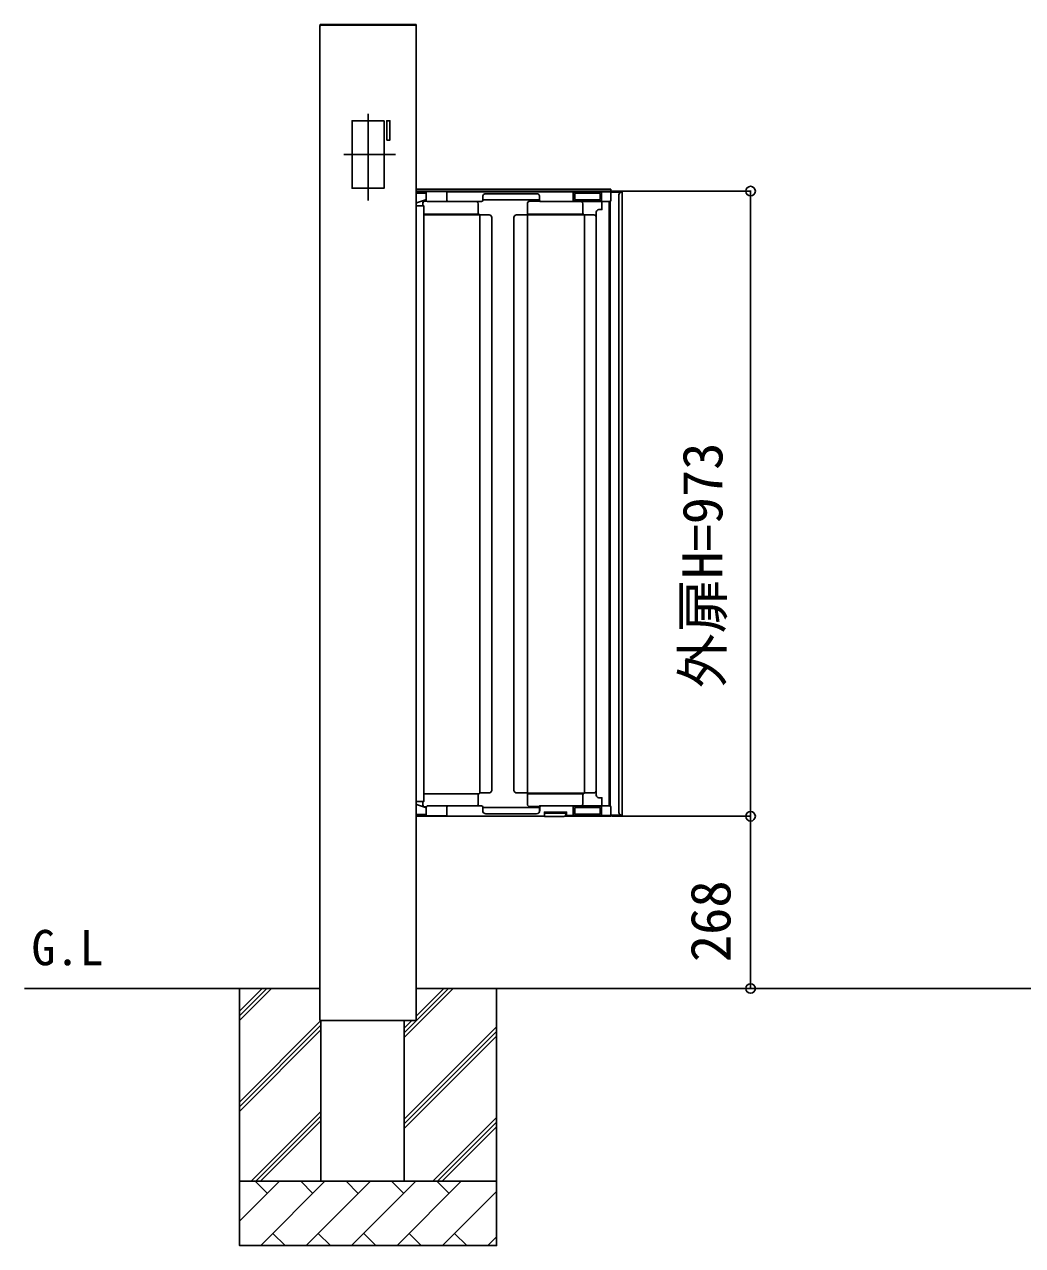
# Model space of a CAD drawing. Units: millimetres, scale not verified. Extents: x -4375 to 4375, y -6498 to 6471.
# Drawn here: x 333 to 1886, y -157 to 1743 of the extents above; entities that cross this region are included whole.
import ezdxf
from ezdxf.enums import TextEntityAlignment as Align

# ---------------------------------------------------------------- set-up
doc = ezdxf.new("R2010")
doc.units = ezdxf.units.MM
doc.header["$LTSCALE"] = 30
for name, color, linetype in [('0-1_USER1', 3, 'Continuous'), ('0-2_YKK_A1', 4, 'Continuous'), ('0-3_YKK_D', 6, 'Continuous')]:
    doc.layers.add(name, color=color, linetype=linetype)
doc.styles.add('ＭＳ ゴシック', font='')
doc.styles.get('ＭＳ ゴシック').set_extended_font_data('MS Gothic')

msp = doc.modelspace()

# ---------------------------------------------------------------- linework, layer by layer
at = {"layer": '0-2_YKK_A1'}
for p, q in [((792.45, 1740.62), (792.45, 192.72)), ((793.55, 1740.62), (792.45, 1740.62)), ((794.95, 1742.12), (792.95, 1742.12)), ((793.55, 1741.72), (793.55, 1741.12)), ((794.26, 1741.72), (793.55, 1741.72)), ((793.77, 1741.12), (793.55, 1741.12)), ((941.6, 1741.72), (794.26, 1741.72)), ((794.95, 1742.72), (940.6, 1742.72)), ((794.95, 1742.72), (794.95, 1742.12)), ((794.95, 1742.12), (940.6, 1742.12)), ((798.05, 1742.12), (798.05, 1741.72)), ((806.05, 1742.12), (806.05, 1741.72)), ((923.05, 1742.12), (923.05, 1741.72)), ((940.6, 1742.72), (941.6, 1742.72)), ((940.6, 1742.12), (940.6, 1742.72)), ((941.6, 1741.72), (941.6, 1740.62)), ((942.45, 1740.62), (941.6, 1740.62)), ((942.45, 192.72), (942.45, 1740.62)), ((867.45, 1468.7), (867.45, 1603.74)), ((910.07, 1540.22), (829.83, 1540.22)), ((942.45, 1486.32), (1245.2, 1486.32)), ((942.45, 1483.32), (986.97, 1483.32)), ((942.45, 1482.72), (986.97, 1482.72)), ((949.53, 1482.12), (942.45, 1482.12)), ((949.53, 1482.12), (950.61, 1482.12)), ((957.56, 1482.12), (950.61, 1482.12)), ((957.78, 1482.12), (957.56, 1482.12)), ((986.97, 1483.32), (987.8, 1483.32)), ((987.8, 1482.72), (986.97, 1482.72)), ((987.8, 1483.32), (1245.2, 1483.32)), ((987.8, 1482.72), (989.58, 1482.72)), ((989.58, 1482.72), (989.58, 1483.32)), ((989.58, 1482.72), (989.74, 1482.72)), ((989.74, 1483.32), (1245.2, 1483.32)), ((989.82, 1482.22), (989.82, 1469.02)), ((989.82, 1482.22), (989.93, 1482.22)), ((989.93, 1482.22), (1188.86, 1482.22)), ((1188.86, 1482.22), (1189.03, 1482.22)), ((1228.92, 1482.22), (1189.03, 1482.22)), ((1228.92, 1482.22), (1245.39, 1482.22)), ((1245.2, 1486.32), (1245.2, 1483.32)), ((1245.39, 1469.02), (1245.39, 1482.22)), ((1245.39, 1482.22), (1247.4, 1482.22)), ((1247.4, 1482.22), (1247.51, 1482.22)), ((1247.51, 1482.22), (1247.66, 1482.22)), ((1247.66, 1482.22), (1248.36, 1482.22)), ((1247.66, 1482.22), (1247.66, 1481.52)), ((1248.36, 1481.52), (1248.36, 1482.22)), ((957.87, 1480.42), (942.45, 1480.42)), ((944.36, 1465.42), (956.92, 1469.85)), ((952.87, 1460.52), (952.87, 1465.72)), ((952.87, 1460.52), (952.87, 1463.72)), ((955.82, 1468.72), (958.16, 1468.72)), ((956.7, 1467.72), (956.81, 1467.72)), ((956.81, 1467.72), (958.93, 1467.72)), ((957.87, 1470.02), (957.87, 1481.62)), ((960.93, 1467.02), (960.82, 1467.02)), ((991.79, 1467.02), (960.93, 1467.02)), ((991.9, 1467.02), (991.79, 1467.02)), ((991.9, 1467.02), (1043.99, 1467.02)), ((1038.92, 1463.72), (1038.92, 1448.22)), ((1045.96, 1474.32), (1045.96, 1469.02)), ((1129.67, 1479.32), (1050.89, 1479.32)), ((1115.56, 1448.22), (1115.56, 1463.72)), ((1119.5, 1467.72), (1119.6, 1467.72)), ((1119.6, 1467.72), (1134.4, 1467.72)), ((1134.49, 1474.32), (1134.49, 1469.02)), ((1135.34, 1467.02), (1135.23, 1467.02)), ((1136.46, 1467.02), (1135.34, 1467.02)), ((1136.57, 1467.02), (1136.46, 1467.02)), ((1136.57, 1467.02), (1243.42, 1467.02)), ((1186.89, 1480.22), (1186.89, 1469.72)), ((1189.03, 1467.72), (1188.86, 1467.72)), ((1189.03, 1467.72), (1228.92, 1467.72)), ((1189.28, 1478.97), (1189.28, 1470.97)), ((1190.26, 1479.97), (1190.39, 1479.97)), ((1190.39, 1469.97), (1190.26, 1469.97)), ((1190.39, 1479.97), (1227.81, 1479.97)), ((1227.81, 1469.97), (1190.39, 1469.97)), ((1201.72, 1463.72), (1201.72, 1448.22)), ((1228.8, 1470.97), (1228.8, 1478.97)), ((1230.89, 1469.72), (1230.89, 1480.22)), ((1242.52, 1467.02), (1242.52, 527.02)), ((1244.43, 1467.31), (1244.43, 526.74)), ((1245.94, 1481.52), (1245.39, 1481.52)), ((1261.74, 1481.52), (1245.94, 1481.52)), ((1257.94, 516.52), (1257.94, 1477.52)), ((1261.88, 1481.52), (1261.74, 1481.52)), ((1261.74, 1481.52), (1261.74, 1481.52)), ((1262.02, 1481.52), (1262.84, 1481.52)), ((1262.84, 512.52), (1262.84, 1481.52)), ((954.31, 1447.72), (954.15, 1447.72)), ((954.15, 1446.61), (954.19, 1446.62)), ((954.29, 1446.62), (954.19, 1446.62)), ((1040.37, 1447.72), (954.31, 1447.72)), ((1041.67, 547.01), (1041.67, 1446.44)), ((1055.97, 1446.42), (1041.67, 1446.42)), ((1098.51, 1446.42), (1098.62, 1446.42)), ((1113.88, 1446.42), (1098.62, 1446.42)), ((1114.46, 1446.42), (1113.88, 1446.42)), ((1115.82, 1446.42), (1114.46, 1446.42)), ((1117.08, 1447.12), (1115.75, 1447.12)), ((1115.82, 1446.42), (1115.82, 547.03)), ((1116.9, 1446.6), (1116.99, 1446.62)), ((1116.9, 1446.6), (1116.9, 1446.6)), ((1117.09, 1446.62), (1116.99, 1446.62)), ((1117.09, 1446.62), (1203.56, 1446.62)), ((1203.16, 1447.72), (1117.1, 1447.72)), ((1117.1, 1447.72), (1117.1, 1447.37)), ((1204.47, 547.01), (1204.47, 1446.44)), ((1218.76, 1446.42), (1204.47, 1446.42)), ((1222.74, 1450.52), (1222.74, 543.52)), ((1226.54, 1454.52), (1226.68, 1454.52)), ((1059.91, 551.03), (1059.91, 1442.42)), ((1094.57, 1442.42), (1094.57, 551.03)), ((1222.7, 551.03), (1222.7, 1442.42)), ((952.87, 533.52), (952.87, 528.32)), ((952.87, 529.72), (952.87, 533.52)), ((954.31, 545.72), (954.15, 545.72)), ((954.31, 545.72), (1040.37, 545.72)), ((1038.92, 545.22), (1038.92, 529.72)), ((1041.67, 547.03), (1055.97, 547.03)), ((1098.62, 547.03), (1098.51, 547.03)), ((1098.62, 547.03), (1113.88, 547.03)), ((1113.88, 547.03), (1114.46, 547.03)), ((1115.82, 547.03), (1114.46, 547.03)), ((1115.56, 529.72), (1115.56, 545.22)), ((1117.08, 546.32), (1115.75, 546.32)), ((1116.9, 546.85), (1116.9, 546.85)), ((1203.56, 546.82), (1117.09, 546.82)), ((1117.1, 545.72), (1117.1, 546.07)), ((1117.1, 545.72), (1203.16, 545.72)), ((1201.72, 545.22), (1201.72, 529.72)), ((1204.47, 547.03), (1218.76, 547.03)), ((1204.47, 547.02), (1219.66, 547.02)), ((1226.68, 539.52), (1226.54, 539.52)), ((957.87, 513.62), (942.45, 513.62)), ((957.87, 513.12), (942.45, 513.12)), ((944.36, 528.62), (956.92, 524.2)), ((955.82, 525.32), (958.16, 525.32)), ((957.87, 524.02), (957.87, 512.42)), ((960.93, 527.02), (960.82, 527.02)), ((991.79, 527.02), (960.93, 527.02)), ((989.82, 525.02), (989.82, 511.82)), ((991.79, 527.02), (991.9, 527.02)), ((1043.99, 527.02), (991.9, 527.02)), ((1045.72, 525.98), (1045.72, 526.02)), ((1045.96, 525.02), (1045.96, 519.72)), ((1134.35, 524.32), (1045.96, 524.32)), ((1050.89, 514.72), (1129.67, 514.72)), ((1119.6, 525.72), (1119.5, 525.72)), ((1134.25, 525.72), (1119.6, 525.72)), ((1134.25, 526.02), (1134.25, 524.32)), ((1134.25, 526.02), (1134.35, 526.02)), ((1134.35, 526.02), (1134.35, 524.32)), ((1134.49, 525.02), (1134.49, 519.72)), ((1134.6, 525.02), (1134.49, 525.02)), ((1134.49, 519.72), (1134.6, 519.72)), ((1134.6, 519.72), (1134.6, 525.02)), ((1135.34, 527.02), (1135.23, 527.02)), ((1136.46, 527.02), (1135.34, 527.02)), ((1136.46, 527.02), (1136.57, 527.02)), ((1243.42, 527.02), (1136.57, 527.02)), ((1141.98, 515.97), (1176.35, 515.97)), ((1143.1, 515.59), (1143.1, 515.59)), ((1173.27, 515.59), (1144.64, 515.59)), ((1174.67, 515.59), (1174.64, 515.59)), ((1174.65, 515.59), (1174.64, 515.59)), ((1174.65, 515.59), (1174.67, 515.59)), ((1174.67, 515.59), (1174.67, 515.59)), ((1174.93, 515.97), (1174.93, 515.62)), ((1175.04, 515.42), (1175.04, 515.97)), ((1175.17, 514.52), (1175.17, 515.09)), ((1176.35, 511.82), (1176.35, 517.22)), ((1186.89, 524.32), (1186.89, 513.82)), ((1188.86, 526.32), (1189.03, 526.32)), ((1228.92, 526.32), (1189.03, 526.32)), ((1189.28, 523.07), (1189.28, 515.07)), ((1190.26, 524.07), (1190.39, 524.07)), ((1190.39, 514.07), (1190.26, 514.07)), ((1190.39, 524.07), (1227.81, 524.07)), ((1227.81, 514.07), (1190.39, 514.07)), ((1228.8, 515.07), (1228.8, 523.07)), ((1230.89, 513.82), (1230.89, 524.32)), ((1245.39, 511.82), (1245.39, 525.02)), ((957.56, 511.92), (942.45, 511.92)), ((989.58, 511.32), (942.45, 511.32)), ((989.58, 510.72), (942.45, 510.72)), ((957.78, 511.92), (957.56, 511.92)), ((989.58, 510.72), (989.58, 511.32)), ((989.74, 511.32), (989.58, 511.32)), ((989.58, 510.72), (989.74, 510.72)), ((1141.79, 510.72), (989.74, 510.72)), ((1171.27, 510.45), (1142.48, 510.45)), ((1171.27, 510.45), (1172.51, 510.52)), ((1171.37, 510.46), (1172.61, 510.52)), ((1174.04, 511.32), (1176.26, 511.32)), ((1176.26, 510.72), (1174.04, 510.72)), ((1174.55, 511.82), (1174.97, 511.82)), ((1174.93, 512.8), (1174.93, 512.42)), ((1176.35, 511.92), (1175.13, 511.92)), ((1245.2, 510.72), (1176.26, 510.72)), ((1188.86, 511.82), (1176.45, 511.82)), ((1189.03, 511.82), (1188.86, 511.82)), ((1189.03, 511.82), (1228.92, 511.82)), ((1245.39, 511.82), (1228.92, 511.82)), ((1245.94, 512.52), (1245.39, 512.52)), ((1245.39, 511.82), (1247.4, 511.82)), ((1261.74, 512.52), (1245.94, 512.52)), ((1247.51, 511.82), (1247.4, 511.82)), ((1247.66, 511.82), (1247.51, 511.82)), ((1247.66, 512.52), (1247.66, 511.82)), ((1248.36, 511.82), (1247.66, 511.82)), ((1248.36, 511.82), (1248.36, 512.52)), ((1261.74, 512.52), (1261.88, 512.52)), ((1261.74, 512.52), (1261.74, 512.52)), ((1262.84, 512.52), (1262.02, 512.52)), ((332.51, 242.72), (792.45, 242.72)), ((667.5, 207.48), (702.74, 242.72)), ((667.5, 200.23), (709.99, 242.72)), ((667.5, 192.98), (717.24, 242.72)), ((923.75, 173.63), (992.84, 242.72)), ((923.75, 166.38), (1000.09, 242.72)), ((942.45, 199.58), (985.59, 242.72)), ((942.65, 242.72), (2030.06, 242.72)), ((667.5, 66.06), (794.15, 192.71)), ((792.45, 192.72), (793.55, 192.72)), ((941.6, 192.72), (793.55, 192.72)), ((794.15, -56.88), (794.15, 192.72)), ((923.75, 180.88), (935.59, 192.72)), ((941.6, 192.72), (942.45, 192.72)), ((667.5, 58.81), (794.15, 185.46)), ((667.5, 51.56), (794.15, 178.21)), ((923.75, 39.46), (1067.5, 183.21)), ((923.75, 32.21), (1067.5, 175.96)), ((923.75, 24.96), (1067.5, 168.71)), ((685.59, -57.28), (794.15, 51.28)), ((692.84, -57.28), (794.15, 44.03)), ((968.43, -57.28), (1067.5, 41.79)), ((700.09, -57.28), (794.15, 36.78)), ((975.68, -57.28), (1067.5, 34.54)), ((982.93, -57.28), (1067.5, 27.29)), ((795.25, -56.88), (794.15, -56.88)), ((797.45, -56.88), (795.25, -56.88)), ((797.45, -56.88), (920.45, -56.88)), ((818.15, -57.28), (818.15, -56.88)), ((898.15, -57.28), (898.15, -56.88)), ((922.65, -56.88), (920.45, -56.88)), ((667.5, -119.46), (729.68, -57.28)), ((710.77, -76.19), (691.86, -57.28)), ((700.39, -157.28), (800.39, -57.28)), ((781.48, -76.19), (762.57, -57.28)), ((771.1, -157.28), (871.1, -57.28)), ((796.85, -57.28), (818.15, -57.28)), ((852.19, -76.19), (833.29, -57.28)), ((841.81, -157.28), (941.81, -57.28)), ((921.45, -57.28), (898.15, -57.28)), ((922.91, -76.19), (904, -57.28)), ((912.52, -157.28), (1012.52, -57.28)), ((993.62, -76.19), (974.71, -57.28)), ((983.24, -157.28), (1067.5, -73.01)), ((719.3, -138.37), (738.21, -157.28)), ((790.01, -138.37), (808.92, -157.28)), ((860.72, -138.37), (879.63, -157.28)), ((931.43, -138.37), (950.34, -157.28)), ((1002.14, -138.37), (1021.05, -157.28)), ((1053.95, -157.28), (1067.5, -143.72))]:
    msp.add_line(p, q, dxfattribs=at)
for points in [[(792.95, 1742.12), (792.95, 1742.72), (794.95, 1742.72)], [(941.6, 1742.72), (941.6, 1742.12), (940.6, 1742.12)], [(1134.35, 1468.02), (1134.35, 1469.72), (1045.96, 1469.72)], [(1226.68, 1454.52), (1231.4, 1454.52), (1231.4, 1467.02)], [(1261.83, 1481.52), (1261.88, 1481.52), (1262.02, 1481.52), (1261.97, 1481.52)], [(942.45, 1460.52), (954.15, 1460.52), (954.15, 1446.61)], [(954.29, 546.82), (954.29, 1446.62), (1040.76, 1446.62)], [(1116.99, 1446.62), (1117.03, 1446.81), (1117.06, 1446.96)], [(954.15, 545.72), (954.15, 533.52), (942.45, 533.52)], [(1117.09, 546.82), (1116.99, 546.82), (1116.9, 546.85)], [(1117.06, 546.48), (1117.03, 546.63), (1116.99, 546.82)], [(1231.4, 527.02), (1231.4, 539.52), (1226.68, 539.52)], [(1176.45, 511.82), (1176.45, 517.22), (1141.98, 517.22), (1141.98, 511.82)], [(1172.61, 510.52), (1172.61, 510.52), (1172.61, 510.52), (1173.42, 510.72), (1173.99, 511.09), (1174.4, 511.55), (1174.7, 512.09), (1174.97, 512.9), (1175.08, 513.49), (1175.15, 514.14), (1175.16, 514.52)], [(1174.82, 515.97), (1174.84, 515.83), (1174.72, 515.63), (1174.64, 515.59)], [(1261.97, 512.52), (1262.02, 512.52), (1261.88, 512.52), (1261.83, 512.52)], [(942.45, 242.72), (1067.5, 242.72), (1067.5, -57.28), (667.5, -57.28), (667.5, 242.72), (792.45, 242.72)], [(923.75, 192.72), (923.75, -56.88), (922.65, -56.88)], [(820.15, -56.88), (820.15, -57.28), (818.15, -57.28)]]:
    msp.add_lwpolyline(points, dxfattribs=at)
for points in [[(892.45, 1592.72), (842.45, 1592.72), (842.45, 1487.72), (892.45, 1487.72)], [(896.45, 1562.72), (901.45, 1562.72), (901.45, 1592.72), (896.45, 1592.72)], [(667.5, -57.28), (1067.5, -57.28), (1067.5, -157.28), (667.5, -157.28)]]:
    msp.add_lwpolyline(points, close=True, dxfattribs=at)
for centre, radius, start, end in [((793.55, 1740.62), 1.1, 90, 180), ((793.55, 1740.62), 0.5, 90, 180), ((795.25, 1740.31), 1.73, 125.01367, 169.51853), ((923.25, 1741.02), 1.1, 39.5212, 90), ((941.6, 1741.87), 0.85, 270, 90), ((941.6, 1741.87), 0.25, 270, 90), ((956.64, 1482.19), 0.903, 143.96389, 184.37301), ((957.08, 1481.74), 0.794, 351.22054, 28.48161), ((989.04, 1482.34), 0.794, 351.22054, 28.48161), ((1188.87, 1480.24), 1.99, 90.44191, 180.43519), ((1228.9, 1480.24), 1.99, 359.56481, 89.55809), ((1243.66, 1482.49), 1.75, 351.22054, 28.48161), ((1247.51, 1478.33), 3.9, 90.03205, 123.03958), ((1247.41, 1478.33), 3.9, 90.02937, 121.23765), ((947.29, 1457.11), 8.81, 109.41753, 123.31535), ((955.84, 1465.75), 2.98, 90.44191, 180.43519), ((956.72, 1463.77), 3.95, 90.27188, 167.3765), ((958.53, 1465.26), 4.86, 97.86414, 109.41167), ((960.85, 1470), 2.98, 179.56481, 269.55809), ((991.81, 1469.01), 1.99, 179.56481, 269.55809), ((1034.91, 1463.73), 4.01, 359.8522, 55.0158), ((1043.98, 1469.01), 1.99, 270.44191, 0.43519), ((1050.93, 1474.36), 4.96, 90.44191, 180.43519), ((1119.53, 1463.75), 3.97, 90.44191, 180.43519), ((1129.53, 1474.36), 4.96, 359.56481, 89.55809), ((1135.35, 1468.01), 0.992, 179.56481, 269.55809), ((1136.48, 1469.01), 1.99, 179.56481, 269.55809), ((1188.87, 1469.71), 1.99, 179.56481, 269.55809), ((1190.27, 1478.98), 0.992, 90.44191, 180.43519), ((1190.27, 1470.96), 0.992, 179.56481, 269.55809), ((1197.7, 1463.73), 4.01, 359.8522, 55.0158), ((1227.8, 1478.98), 0.992, 359.56481, 89.55809), ((1227.8, 1470.96), 0.992, 270.44191, 0.43519), ((1228.9, 1469.71), 1.99, 270.44191, 0.43519), ((1243.4, 1469.01), 1.99, 270.44191, 0.43519), ((1261.91, 1477.55), 3.97, 91.16536, 180.4278), ((1039.71, 1448.1), 0.794, 171.22054, 208.48161), ((1039.36, 1446.74), 1.41, 355.20796, 44.29509), ((1040.86, 1444.88), 1.75, 63.22987, 93.34626), ((1055.94, 1442.45), 3.97, 359.56481, 89.55809), ((1098.54, 1442.45), 3.97, 90.44191, 180.43519), ((1117.28, 1447.96), 1.75, 171.22054, 208.48161), ((1117.54, 1439.81), 6.83, 93.80531, 104.65734), ((1114.71, 1447.42), 2.4, 348.80852, 358.964), ((1113.85, 1447.21), 3.29, 349.6981, 8.95318), ((1202.5, 1448.1), 0.794, 171.22054, 208.48161), ((1202.15, 1446.74), 1.41, 355.20796, 44.29509), ((1203.66, 1444.88), 1.75, 63.22987, 93.34626), ((1218.73, 1442.45), 3.97, 359.56481, 89.55809), ((1226.71, 1450.55), 3.97, 90.44191, 180.43519), ((1055.94, 551), 3.97, 270.44191, 0.43519), ((1098.54, 551), 3.97, 179.56481, 269.55809), ((1218.73, 551), 3.97, 270.44191, 0.43519), ((951.06, 546.23), 3.29, 351.04682, 10.3019), ((1039.71, 545.34), 0.794, 151.51839, 188.77946), ((1039.36, 546.7), 1.41, 315.70491, 4.79204), ((1040.86, 548.56), 1.75, 266.65374, 296.77013), ((1117.28, 545.49), 1.75, 151.51839, 188.77946), ((1117.54, 553.63), 6.83, 255.34266, 266.19469), ((1114.71, 546.03), 2.4, 1.036, 11.19148), ((1202.5, 545.34), 0.794, 151.51839, 188.77946), ((1202.15, 546.7), 1.41, 315.70491, 4.79204), ((1203.66, 548.56), 1.75, 266.65374, 296.77013), ((1219.66, 548), 0.981, 270.14083, 322.77576), ((1226.71, 543.49), 3.97, 179.56481, 269.55809), ((947.29, 536.93), 8.81, 236.68465, 250.58247), ((955.84, 528.3), 2.98, 179.56481, 269.55809), ((958.53, 528.78), 4.86, 250.58833, 262.13586), ((960.85, 524.05), 2.98, 90.44191, 180.43519), ((991.81, 525.04), 1.99, 90.44191, 180.43519), ((1034.89, 529.72), 4.03, 318.06671, 0.06786), ((1043.98, 525.04), 1.99, 359.56481, 89.55809), ((1050.93, 519.68), 4.96, 179.56481, 269.55809), ((1119.53, 529.69), 3.97, 179.56481, 269.55809), ((1129.53, 519.68), 4.96, 270.44191, 0.43519), ((1129.63, 519.68), 4.96, 270.44191, 0.43519), ((1135.24, 526.03), 0.992, 90.44191, 180.43519), ((1135.35, 526.03), 0.992, 90.44191, 180.43519), ((1136.48, 525.04), 1.99, 90.44191, 180.43519), ((1136.58, 525.04), 1.99, 90.44191, 180.43519), ((1143.21, 516.67), 1.09, 220.05067, 263.99196), ((1174.66, 515.09), 0.502, 1.24042, 88.70501), ((1177.54, 516.38), 2.72, 188.55064, 199.24676), ((1188.87, 524.34), 1.99, 90.44191, 180.43519), ((1188.87, 513.81), 1.99, 179.56481, 269.55809), ((1190.27, 523.08), 0.992, 90.44191, 180.43519), ((1190.27, 515.06), 0.992, 179.56481, 269.55809), ((1197.69, 529.72), 4.03, 318.06671, 0.06786), ((1227.8, 523.08), 0.992, 359.56481, 89.55809), ((1227.8, 515.06), 0.992, 270.44191, 0.43519), ((1228.9, 524.34), 1.99, 359.56481, 89.55809), ((1228.9, 513.81), 1.99, 270.44191, 0.43519), ((1243.4, 525.04), 1.99, 359.56481, 89.55809), ((1261.91, 516.49), 3.97, 179.5722, 268.83464), ((957.08, 512.3), 0.794, 331.51839, 8.77946), ((989.04, 511.7), 0.794, 331.51839, 8.77946), ((1140.26, 511.56), 1.75, 331.51839, 8.77946), ((1174.29, 511.02), 0.391, 177.60407, 228.76415), ((1176.66, 512.16), 1.75, 171.22054, 208.48161), ((1175.82, 512.3), 0.794, 171.22054, 208.48161), ((1174.72, 511.56), 1.75, 331.51839, 8.77946), ((1175.56, 511.7), 0.794, 331.51839, 8.77946), ((1243.66, 511.56), 1.75, 331.51839, 8.77946), ((1247.51, 515.72), 3.9, 236.96042, 269.96795), ((1247.41, 515.72), 3.9, 238.76235, 269.97063), ((796.85, -55.58), 1.7, 229.88083, 270), ((921.45, -55.58), 1.7, 270, 310.11917)]:
    msp.add_arc(centre, radius, start, end, dxfattribs=at)
for centre, major_axis, ratio, start_param, end_param in [((1144.21, 515.61), (2.5, 0), 0.008594, 4.2521224, 4.8869349), ((1172.83, 515.61), (2.5, 0), 0.008594, 4.8869349, 5.5217475), ((1142.48, 512.45), (0, 2), 0.984808, 2.6205899, 3.144042)]:
    msp.add_ellipse(centre, major_axis=major_axis, ratio=ratio, start_param=start_param, end_param=end_param, dxfattribs=at)
at = {"layer": '0-3_YKK_D'}
for p, q in [((1246.2, 1483.32), (1463.84, 1483.32)), ((1462.84, 1483.32), (1462.84, 510.72)), ((1246.2, 510.72), (1463.84, 510.72)), ((1246.2, 510.72), (1463.84, 510.72)), ((1462.84, 510.72), (1462.84, 242.72)), ((943.45, 242.72), (1463.84, 242.72))]:
    msp.add_line(p, q, dxfattribs=at)
for centre in [(1462.84, 1483.32), (1462.84, 510.72), (1462.84, 510.72), (1462.84, 242.72)]:
    msp.add_circle(centre, 7.5, dxfattribs=at)

# ---------------------------------------------------------------- texts
at = {"layer": '0-1_USER1', "style": 'ＭＳ ゴシック'}
msp.add_text('G.L', height=54.99, dxfattribs=at).set_placement((343.43, 262.4), align=Align.BOTTOM_LEFT)
at = {"layer": '0-3_YKK_D', "style": 'ＭＳ ゴシック'}
for s, p in [('外扉H=973', (1437.78, 710.15)), ('268', (1450.34, 283.75))]:
    msp.add_text(s, height=62.32, rotation=90, dxfattribs=at).set_placement(p, align=Align.BOTTOM_LEFT)

doc.saveas('drawing.dxf')
